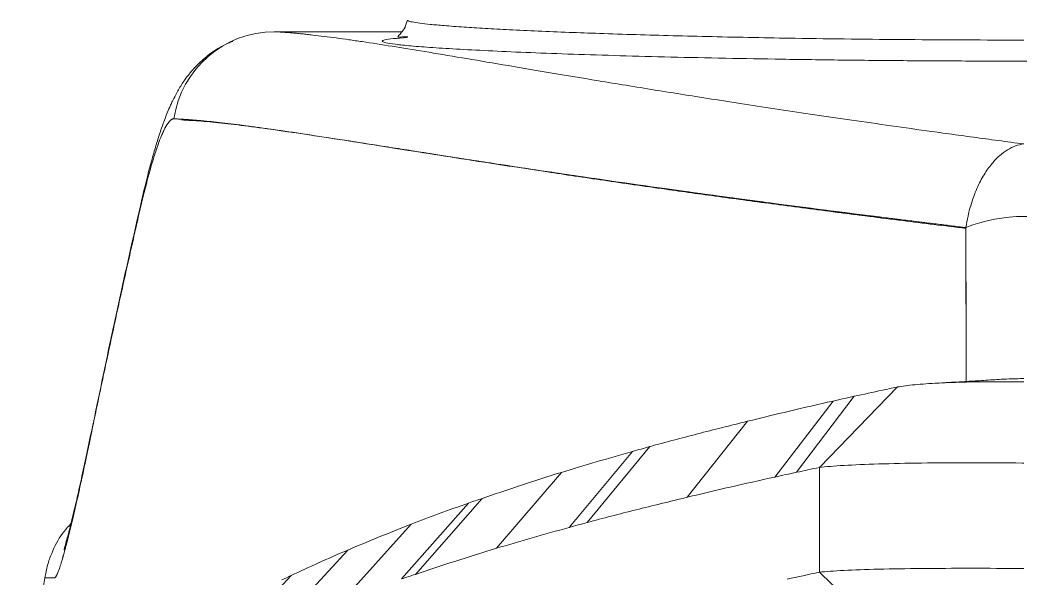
# Model space of a CAD drawing. Header units: millimetres. Extents: x 744 to 5705, y 930 to 4879.
# Drawn here: x 4282.2 to 4478.6, y 3681.6 to 3791.3 of the extents above; entities that cross this region are included whole.
import ezdxf

# ---------------------------------------------------------------- set-up
doc = ezdxf.new("R2010")
doc.units = ezdxf.units.MM
doc.header["$MEASUREMENT"] = 0

msp = doc.modelspace()

# ---------------------------------------------------------------- linework, layer by layer
at = {"color": 7, "linetype": 'Continuous', "lineweight": 15, "true_color": 0xffffff}
for p, q in [((4358.29, 3791.25), (4358.29, 3791.26)), ((4357.18, 3788.97), (4332.11, 3788.97)), ((4467.79, 3750.55), (4467.86, 3720.36)), ((4434.57, 3702.55), (4445.89, 3717.45)), ((4430.33, 3701.62), (4441.74, 3716.53)), ((4296.36, 3711.15), (4296.51, 3711.77)), ((4413.13, 3697.65), (4424.92, 3712.55)), ((4393.48, 3692.69), (4405.78, 3707.59)), ((4389.98, 3691.74), (4402.36, 3706.63)), ((4375.72, 3687.64), (4388.46, 3702.53)), ((4357.08, 3681.62), (4370.24, 3696.51)), ((4359.79, 3682.53), (4372.89, 3697.42)), ((4345.54, 3677.47), (4358.95, 3692.35)), ((4332.83, 3672.41), (4346.51, 3687.29)), ((4321.53, 3667.43), (4335.43, 3682.3))]:
    msp.add_line(p, q, dxfattribs=at)
at = {"color": 8, "linetype": 'Continuous', "lineweight": 15, "true_color": 0x808080}
for p, q in [((4332.15, 3788.97), (4357.17, 3788.97)), ((4305.56, 3753.13), (4305.92, 3755.14)), ((4296.18, 3709.97), (4296.36, 3711.15))]:
    msp.add_line(p, q, dxfattribs=at)
at = {"color": 7, "linetype": 'Continuous', "lineweight": 15, "true_color": 0xffffff}
msp.add_lwpolyline([(4454.36, 3719.28), (4446.7, 3711.39), (4439.05, 3703.5)], dxfattribs=at)
for centre, radius, start, end in [((4332.19, 3769.01), 19.96, 90.1163, 171.7331), ((4479.15, 3722.02), 30.71, 68.2868, 111.7132)]:
    msp.add_arc(centre, radius, start, end, dxfattribs=at)
for points, knots in [([(4358.22, 3791.25), (4358.08, 3790.75), (4357.75, 3789.64), (4357.01, 3788.73), (4356.46, 3788.17), (4356.25, 3787.93), (4356.6, 3787.9), (4357.32, 3787.94), (4357.98, 3787.96), (4358.3, 3787.97)], [0, 0, 0, 0, 0.086139, 0.190888, 0.316709, 0.465763, 0.639499, 0.824176, 1, 1, 1, 1]), ([(4332.15, 3788.97), (4332.3, 3788.96), (4332.59, 3788.94), (4333.05, 3788.92), (4333.51, 3788.89), (4333.98, 3788.86), (4334.46, 3788.82), (4334.95, 3788.78), (4335.44, 3788.74), (4335.94, 3788.7), (4336.45, 3788.65), (4336.97, 3788.6), (4337.49, 3788.55), (4338.02, 3788.5), (4338.56, 3788.44), (4339.1, 3788.38), (4340.19, 3788.26), (4341.87, 3788.05), (4344.23, 3787.75), (4346.72, 3787.4), (4350.25, 3786.89), (4355.04, 3786.14), (4361.54, 3785.09), (4368.73, 3783.88), (4376.78, 3782.52), (4385.65, 3781.02), (4395.57, 3779.36), (4406.48, 3777.57), (4418.55, 3775.65), (4431.7, 3773.63), (4443.78, 3771.85), (4454.03, 3770.38), (4460.16, 3769.52), (4464.47, 3768.93), (4466.85, 3768.6), (4469.25, 3768.28), (4471.68, 3767.95), (4474.14, 3767.62), (4476.63, 3767.28), (4478.31, 3767.06), (4479.15, 3766.95)], [0, 0, 0, 0, 0.0090599, 0.0180797, 0.0270595, 0.0359995, 0.0448998, 0.0537605, 0.0625817, 0.0713637, 0.0801065, 0.0888103, 0.0974752, 0.1061014, 0.114689, 0.1232381, 0.1317488, 0.1649248, 0.1975833, 0.2297321, 0.2613786, 0.3264035, 0.3888989, 0.4526996, 0.5144794, 0.5765353, 0.6381512, 0.7001684, 0.7601071, 0.8211265, 0.8806126, 0.9106462, 0.9404666, 0.9489571, 0.9574516, 0.9659506, 0.9744545, 0.9829638, 0.9914788, 1, 1, 1, 1]), ([(4323.95, 3787.06), (4323.64, 3786.94), (4322.63, 3786.57), (4321.14, 3785.73), (4319.54, 3784.67), (4317.79, 3783.27), (4315.96, 3781.41), (4314.41, 3779.37), (4313.24, 3777.49), (4312.42, 3775.94), (4311.8, 3774.66), (4311.23, 3773.34), (4310.48, 3771.46), (4309.69, 3769.2), (4308.85, 3766.54), (4307.98, 3763.49), (4306.99, 3759.72), (4306.29, 3756.73), (4305.92, 3755.14)], [0, 0, 0, 0, 0.0166, 0.054715, 0.086406, 0.114262, 0.170646, 0.230559, 0.283564, 0.324753, 0.356272, 0.409588, 0.483659, 0.57896, 0.664922, 0.763448, 0.874879, 1, 1, 1, 1]), ([(4305.56, 3753.13), (4306.26, 3756.16), (4306.92, 3758.84), (4307.88, 3762.33), (4308.2, 3763.41), (4308.66, 3764.89), (4308.81, 3765.36), (4309.04, 3766.03), (4309.11, 3766.25), (4309.26, 3766.68), (4309.33, 3766.89), (4309.99, 3768.7), (4310.54, 3769.89), (4311.55, 3771.49), (4312.01, 3771.9), (4312.44, 3771.88)], [0, 0, 0, 0, 17.66422, 17.66422, 26.496331, 26.496331, 30.912386, 30.912386, 33.120413, 33.120413, 35.328441, 35.328441, 52.992661, 52.992661, 70.656881, 70.656881, 70.656881, 70.656881]), ([(4312.44, 3771.88), (4312.41, 3771.88), (4312.36, 3771.88), (4312.28, 3771.87), (4312.2, 3771.85), (4312.12, 3771.82), (4312.03, 3771.78), (4311.95, 3771.73), (4311.86, 3771.67), (4311.78, 3771.6), (4311.69, 3771.52), (4311.6, 3771.43), (4311.51, 3771.33), (4311.42, 3771.22), (4311.33, 3771.11), (4311.23, 3770.98), (4311.14, 3770.84), (4310.95, 3770.55), (4310.66, 3770.04), (4310.26, 3769.21), (4309.84, 3768.24), (4309.27, 3766.74), (4308.52, 3764.5), (4307.81, 3762.06), (4307.32, 3760.28), (4307.08, 3759.35), (4306.83, 3758.39), (4306.58, 3757.4), (4306.33, 3756.38), (4306.08, 3755.33), (4305.82, 3754.25), (4305.65, 3753.5), (4305.56, 3753.13)], [0, 0, 0, 0, 0.015658, 0.031303, 0.046938, 0.062565, 0.078185, 0.093801, 0.109414, 0.125027, 0.140641, 0.156259, 0.171882, 0.187512, 0.203152, 0.218804, 0.234468, 0.250148, 0.31262, 0.374986, 0.43737, 0.499897, 0.625005, 0.75016, 0.781435, 0.812668, 0.843872, 0.875063, 0.906256, 0.937466, 0.968709, 1, 1, 1, 1]), ([(4312.44, 3771.88), (4314.54, 3771.79), (4316.94, 3771.61), (4322.5, 3771.04), (4325.64, 3770.65), (4332.82, 3769.66), (4336.85, 3769.07), (4343.74, 3768.01), (4346.17, 3767.64), (4350.06, 3767.03), (4351.39, 3766.82), (4354.14, 3766.39), (4355.55, 3766.17), (4359.91, 3765.48), (4362.98, 3765), (4369.48, 3763.99), (4372.91, 3763.46), (4383.8, 3761.79), (4391.86, 3760.59), (4405.4, 3758.65), (4410.16, 3757.98), (4420.2, 3756.6), (4425.49, 3755.89), (4433.85, 3754.79), (4436.7, 3754.42), (4442.56, 3753.67), (4445.56, 3753.29), (4454.77, 3752.13), (4461.16, 3751.35), (4467.79, 3750.55)], [0, 0, 0, 0, 0.125, 0.125, 0.25, 0.25, 0.375, 0.375, 0.4375, 0.4375, 0.46875, 0.46875, 0.5, 0.5, 0.5625, 0.5625, 0.625, 0.625, 0.75, 0.75, 0.8125, 0.8125, 0.875, 0.875, 0.90625, 0.90625, 0.9375, 0.9375, 1, 1, 1, 1]), ([(4467.79, 3750.55), (4467.31, 3750.6), (4466.33, 3750.72), (4464.88, 3750.9), (4463.42, 3751.08), (4461.95, 3751.25), (4460.48, 3751.43), (4459.01, 3751.61), (4457.53, 3751.8), (4456.06, 3751.98), (4454.57, 3752.16), (4453.09, 3752.34), (4451.6, 3752.53), (4450.12, 3752.72), (4445.9, 3753.24), (4439.43, 3754.06), (4431.42, 3755.11), (4424.45, 3756.03), (4418.6, 3756.82), (4413.57, 3757.51), (4407.71, 3758.32), (4398.86, 3759.58), (4387.76, 3761.2), (4376.22, 3762.94), (4366, 3764.53), (4356.77, 3765.97), (4348.6, 3767.26), (4341.27, 3768.4), (4334.82, 3769.37), (4330.05, 3770.05), (4326.59, 3770.51), (4324.14, 3770.82), (4321.85, 3771.1), (4320, 3771.3), (4318.54, 3771.44), (4317.42, 3771.55), (4316.34, 3771.64), (4315.3, 3771.72), (4314.3, 3771.78), (4313.35, 3771.84), (4312.74, 3771.87), (4312.44, 3771.88)], [0, 0, 0, 0, 0.0046425, 0.0093246, 0.0140471, 0.0188101, 0.0236136, 0.0284575, 0.033342, 0.038267, 0.0432327, 0.0482389, 0.0532859, 0.0583736, 0.0635021, 0.0968161, 0.1269759, 0.1524906, 0.177441, 0.1974503, 0.2151404, 0.2527411, 0.3164761, 0.3776776, 0.4409503, 0.5025326, 0.5656066, 0.6274575, 0.6901604, 0.7518503, 0.7831309, 0.8139214, 0.8449769, 0.8759585, 0.893711, 0.9114509, 0.9291798, 0.9468985, 0.9646077, 0.982308, 1, 1, 1, 1]), ([(4479.15, 3766.95), (4478.08, 3766.81), (4477.02, 3766.43), (4475.44, 3765.47), (4474.92, 3765.09), (4473.89, 3764.18), (4473.37, 3763.65), (4472.35, 3762.41), (4471.85, 3761.72), (4471.12, 3760.52), (4470.88, 3760.1), (4470.41, 3759.2), (4470.18, 3758.72), (4469.52, 3757.21), (4469.1, 3756.09), (4468.55, 3754.2), (4468.37, 3753.53), (4468.05, 3752.09), (4467.91, 3751.34), (4467.79, 3750.55)], [0, 0, 0, 0, 0.25, 0.25, 0.375, 0.375, 0.5, 0.5, 0.625, 0.625, 0.6875, 0.6875, 0.75, 0.75, 0.875, 0.875, 0.9375, 0.9375, 1, 1, 1, 1]), ([(4305.92, 3755.14), (4304.44, 3748.6), (4301.17, 3734.13), (4298.16, 3719.68), (4296.51, 3711.77)], [0, 0, 0, 0, 0.452535, 1, 1, 1, 1]), ([(4305.56, 3753.13), (4305.24, 3751.7), (4304.59, 3748.85), (4303.62, 3744.57), (4302.66, 3740.28), (4301.71, 3735.97), (4300.77, 3731.66), (4299.84, 3727.34), (4298.91, 3723.01), (4297.99, 3718.67), (4297.08, 3714.32), (4296.48, 3711.42), (4296.18, 3709.97)], [0, 0, 0, 0, 0.0991478, 0.1984841, 0.2980094, 0.397724, 0.4976281, 0.5977219, 0.6980059, 0.79848, 0.8991447, 1, 1, 1, 1]), ([(4467.86, 3720.36), (4467.85, 3725.05), (4467.83, 3735.12), (4467.8, 3745.17), (4467.79, 3750.55)], [0, 0, 0, 0, 0.465919, 1, 1, 1, 1]), ([(4445.89, 3717.45), (4447.71, 3717.85), (4450.47, 3718.46), (4453.32, 3719.06), (4454.31, 3719.27), (4454.36, 3719.28)], [24.052767, 24.052767, 24.052767, 24.052767, 33.816099, 38.694959, 38.940278, 38.940278, 38.940278, 38.940278]), ([(4454.36, 3719.28), (4455.29, 3719.44), (4456.44, 3719.59), (4459.14, 3719.85), (4460.68, 3719.96), (4464.16, 3720.14), (4466.02, 3720.2), (4469.95, 3720.3), (4472.03, 3720.32), (4475.86, 3720.32), (4477.52, 3720.31), (4479.15, 3720.28)], [0, 0, 0, 0, 3.304912, 3.304912, 6.609825, 6.609825, 9.914737, 9.914737, 13.219649, 13.219649, 15.730107, 15.730107, 15.730107, 15.730107]), ([(4474.29, 3720.77), (4473.16, 3720.69), (4471.03, 3720.55), (4467.76, 3720.35), (4464.75, 3720.18), (4462.81, 3720.07), (4461.9, 3720.02)], [0, 0, 0, 0, 0.295413, 0.560833, 0.795887, 1, 1, 1, 1]), ([(4474.22, 3720.75), (4474.89, 3720.8), (4476.48, 3720.9), (4478.18, 3720.91), (4479.15, 3720.92)], [0, 0, 0, 0, 0.423932, 1, 1, 1, 1]), ([(4405.78, 3707.59), (4408.84, 3708.44), (4411.95, 3709.26), (4418.32, 3710.9), (4421.57, 3711.72), (4424.92, 3712.55)], [0, 0, 0, 0, 0.5, 0.5, 1, 1, 1, 1]), ([(4289.01, 3681.86), (4289.22, 3681.87), (4289.54, 3682.49), (4290.17, 3684.32), (4290.4, 3685.07), (4290.79, 3686.44), (4290.93, 3686.93), (4291.14, 3687.72), (4291.22, 3688), (4291.36, 3688.57), (4291.44, 3688.86), (4292.14, 3691.58), (4292.84, 3694.54), (4294.39, 3701.47), (4295.25, 3705.45), (4296.18, 3709.97)], [0, 0, 0, 0, 21.151982, 21.151982, 31.727973, 31.727973, 37.015969, 37.015969, 39.659967, 39.659967, 42.303964, 42.303964, 63.455947, 63.455947, 84.607929, 84.607929, 84.607929, 84.607929]), ([(4296.18, 3709.97), (4296.13, 3709.73), (4296.03, 3709.26), (4295.89, 3708.57), (4295.75, 3707.88), (4295.61, 3707.2), (4295.46, 3706.53), (4295.32, 3705.87), (4295.19, 3705.21), (4295.05, 3704.57), (4294.91, 3703.93), (4294.78, 3703.3), (4294.64, 3702.68), (4294.51, 3702.07), (4294.38, 3701.46), (4294.25, 3700.86), (4294.12, 3700.27), (4293.99, 3699.69), (4293.87, 3699.12), (4293.74, 3698.56), (4293.46, 3697.31), (4293.04, 3695.45), (4292.5, 3693.14), (4291.99, 3691.03), (4291.51, 3689.12), (4291.07, 3687.43), (4290.66, 3685.95), (4290.29, 3684.7), (4290.02, 3683.87), (4289.84, 3683.35), (4289.72, 3683.04), (4289.61, 3682.76), (4289.5, 3682.52), (4289.4, 3682.32), (4289.31, 3682.15), (4289.23, 3682.02), (4289.15, 3681.93), (4289.07, 3681.87), (4289.03, 3681.87), (4289.01, 3681.86)], [0, 0, 0, 0, 0.01318, 0.026351, 0.039512, 0.052666, 0.065812, 0.078954, 0.09209, 0.105222, 0.118352, 0.131481, 0.144609, 0.157737, 0.170867, 0.184, 0.197136, 0.210277, 0.223423, 0.236576, 0.249738, 0.312224, 0.374564, 0.43687, 0.499255, 0.562149, 0.625008, 0.6874, 0.749759, 0.774845, 0.799899, 0.824926, 0.849935, 0.874932, 0.899925, 0.92492, 0.949927, 0.974951, 1, 1, 1, 1]), ([(4296.36, 3711.15), (4295.99, 3709.38), (4295.26, 3705.84), (4294.25, 3701.19), (4293.33, 3697.09), (4292.51, 3693.6), (4291.78, 3690.69), (4291.25, 3688.74), (4290.9, 3687.57), (4290.86, 3687.46), (4290.84, 3687.41)], [0, 0, 0, 0, 0.135954, 0.271172, 0.406222, 0.540541, 0.673881, 0.808271, 0.911768, 1, 1, 1, 1]), ([(4439.05, 3703.5), (4440.33, 3703.65), (4441.95, 3703.78), (4445.84, 3704.01), (4448.08, 3704.11), (4453.32, 3704.26), (4456.12, 3704.32), (4462.09, 3704.4), (4465.28, 3704.42), (4472.1, 3704.42), (4475.49, 3704.4), (4478.96, 3704.36), (4479.06, 3704.35), (4479.15, 3704.35)], [0, 0, 0, 0, 3.304912, 3.304912, 6.609825, 6.609825, 9.914737, 9.914737, 13.219649, 13.219649, 16.524562, 16.524562, 16.620003, 16.620003, 16.620003, 16.620003]), ([(4413.13, 3697.65), (4415.9, 3698.33), (4418.71, 3698.99), (4424.44, 3700.31), (4427.36, 3700.97), (4430.33, 3701.62)], [0, 0, 0, 0, 0.5, 0.5, 1, 1, 1, 1]), ([(4393.48, 3692.69), (4396.6, 3693.54), (4399.8, 3694.36), (4406.35, 3696), (4409.7, 3696.81), (4413.13, 3697.65)], [0, 0, 0, 0, 0.5, 0.5, 1, 1, 1, 1]), ([(4292.22, 3692.49), (4291.64, 3691.85), (4290.08, 3690.11), (4288.62, 3687.28), (4287.58, 3684.32), (4287.28, 3682.67), (4287.13, 3681.83)], [0, 0, 0, 0, 0.21525, 0.582318, 0.786314, 1, 1, 1, 1]), ([(4375.72, 3687.64), (4378, 3688.32), (4380.33, 3689.01), (4385.08, 3690.37), (4387.5, 3691.06), (4389.98, 3691.74)], [0, 0, 0, 0, 0.5, 0.5, 1, 1, 1, 1]), ([(4359.79, 3682.53), (4362.31, 3683.36), (4364.89, 3684.22), (4370.2, 3685.94), (4372.92, 3686.81), (4375.72, 3687.64)], [0, 0, 0, 0, 0.5, 0.5, 1, 1, 1, 1]), ([(4439.05, 3682.94), (4440.32, 3683.08), (4441.94, 3683.2), (4445.84, 3683.39), (4448.09, 3683.48), (4453.33, 3683.6), (4456.13, 3683.64), (4462.12, 3683.7), (4465.3, 3683.72), (4472.12, 3683.72), (4475.52, 3683.7), (4478.98, 3683.67), (4479.07, 3683.67), (4479.15, 3683.67)], [0, 0, 0, 0, 3.304912, 3.304912, 6.609825, 6.609825, 9.914737, 9.914737, 13.219649, 13.219649, 16.524562, 16.524562, 16.609454, 16.609454, 16.609454, 16.609454]), ([(4439.05, 3682.94), (4441.6, 3680.53), (4444.16, 3678.11), (4446.72, 3675.69), (4449.27, 3673.28), (4451.83, 3670.86), (4454.39, 3668.45)], [0, 0, 0, 0, 0.01077667, 0.01077667, 0.01077667, 0.02155335, 0.02155335, 0.02155335, 0.02155335]), ([(4287.07, 3681.84), (4285.9, 3673.5), (4284.29, 3662.03), (4282.67, 3650.56), (4282.23, 3647.41)], [0, 0, 0, 0, 0.726206, 1, 1, 1, 1]), ([(4289.01, 3681.86), (4288.68, 3681.86), (4288.01, 3681.85), (4287.41, 3681.84), (4287.1, 3681.84), (4287.11, 3681.83), (4287.11, 3681.83)], [0, 0, 0, 0, 0.273498, 0.552129, 0.833011, 1, 1, 1, 1])]:
    msp.add_open_spline(points, degree=3, knots=knots, dxfattribs=at)
at = {"color": 8, "linetype": 'Continuous', "lineweight": 15, "true_color": 0x808080}
for points, knots in [([(4479.15, 3787.32), (4475.35, 3787.33), (4467.71, 3787.34), (4456.39, 3787.41), (4445.19, 3787.52), (4435.1, 3787.66), (4426, 3787.82), (4417.98, 3787.99), (4410.28, 3788.18), (4402.89, 3788.39), (4396.1, 3788.61), (4389.69, 3788.85), (4383.75, 3789.09), (4378.24, 3789.35), (4373.4, 3789.62), (4369.07, 3789.88), (4365.48, 3790.15), (4362.65, 3790.4), (4360.53, 3790.64), (4359.1, 3790.87), (4358.29, 3791.08), (4358.29, 3791.2), (4358.29, 3791.25)], [0, 0, 0, 0, 0.059849, 0.120152, 0.179829, 0.240863, 0.287836, 0.336418, 0.384042, 0.431535, 0.481733, 0.526079, 0.575689, 0.626358, 0.674625, 0.722615, 0.776823, 0.823199, 0.868851, 0.917577, 0.963545, 1, 1, 1, 1]), ([(4492.38, 3783.22), (4488.26, 3783.21), (4480.04, 3783.19), (4467.68, 3783.21), (4455.42, 3783.28), (4443.39, 3783.4), (4431.71, 3783.56), (4420.49, 3783.76), (4409.83, 3783.99), (4399.84, 3784.26), (4390.63, 3784.55), (4382.26, 3784.86), (4374.82, 3785.19), (4368.4, 3785.52), (4363.04, 3785.85), (4358.79, 3786.18), (4355.7, 3786.5), (4353.8, 3786.81), (4353.09, 3787.09), (4353.63, 3787.36), (4355.22, 3787.6), (4357.21, 3787.74), (4358.17, 3787.8)], [0, 0, 0, 0, 0.050391, 0.100435, 0.150616, 0.201152, 0.251281, 0.301341, 0.351797, 0.402095, 0.452116, 0.50234, 0.552829, 0.602898, 0.652962, 0.703442, 0.753654, 0.803654, 0.85392, 0.904359, 0.954392, 1, 1, 1, 1]), ([(4313.92, 3771.66), (4315.17, 3771.59), (4317.68, 3771.46), (4322.29, 3771), (4327.59, 3770.36), (4333.73, 3769.51), (4340.79, 3768.46), (4348.92, 3767.2), (4357.55, 3765.83), (4366.49, 3764.42), (4375.55, 3763.01), (4385.55, 3761.48), (4396.57, 3759.83), (4407.85, 3758.21), (4419.19, 3756.63), (4430.39, 3755.12), (4442.43, 3753.54), (4454.83, 3751.97), (4463.61, 3750.89), (4467.79, 3750.38)], [0, 0, 0, 0, 0.071213, 0.142425, 0.213659, 0.284949, 0.356357, 0.427937, 0.499683, 0.555868, 0.612006, 0.668134, 0.724314, 0.78061, 0.824979, 0.869518, 0.914267, 0.959179, 1, 1, 1, 1])]:
    msp.add_open_spline(points, degree=3, knots=knots, dxfattribs=at)
at = {"color": 7, "linetype": 'Continuous', "lineweight": 15, "true_color": 0xffffff}
for points in [[(4441.74, 3716.53), (4443.12, 3716.84), (4444.5, 3717.14), (4445.89, 3717.45)], [(4424.92, 3712.55), (4430.35, 3713.9), (4435.95, 3715.22), (4441.74, 3716.53)], [(4402.36, 3706.63), (4403.49, 3706.95), (4404.63, 3707.27), (4405.78, 3707.59)], [(4388.46, 3702.53), (4392.89, 3703.89), (4397.52, 3705.26), (4402.36, 3706.63)], [(4372.89, 3697.42), (4377.72, 3699.07), (4382.98, 3700.85), (4388.46, 3702.53)], [(4430.33, 3701.62), (4431.73, 3701.93), (4433.14, 3702.24), (4434.57, 3702.55)], [(4434.57, 3702.55), (4436.05, 3702.87), (4437.55, 3703.18), (4439.05, 3703.5)], [(4439.05, 3703.5), (4439.06, 3696.65), (4439.06, 3689.8), (4439.05, 3682.94)], [(4358.95, 3692.35), (4362.56, 3693.75), (4366.32, 3695.14), (4370.24, 3696.51)], [(4370.24, 3696.51), (4371.12, 3696.82), (4372, 3697.12), (4372.89, 3697.42)], [(4346.51, 3687.29), (4350.42, 3688.96), (4354.56, 3690.65), (4358.95, 3692.35)], [(4393.48, 3692.69), (4392.3, 3692.37), (4391.13, 3692.06), (4389.98, 3691.74)], [(4335.43, 3682.3), (4338.91, 3683.95), (4342.61, 3685.63), (4346.51, 3687.29)], [(4333.59, 3681.43), (4334.2, 3681.72), (4334.81, 3682.01), (4335.43, 3682.3)], [(4359.79, 3682.53), (4358.88, 3682.23), (4357.97, 3681.93), (4357.08, 3681.62)], [(4432.76, 3681.61), (4434.83, 3682.05), (4436.93, 3682.49), (4439.05, 3682.94)]]:
    msp.add_open_spline(points, degree=3, dxfattribs=at)

doc.saveas('drawing.dxf')
